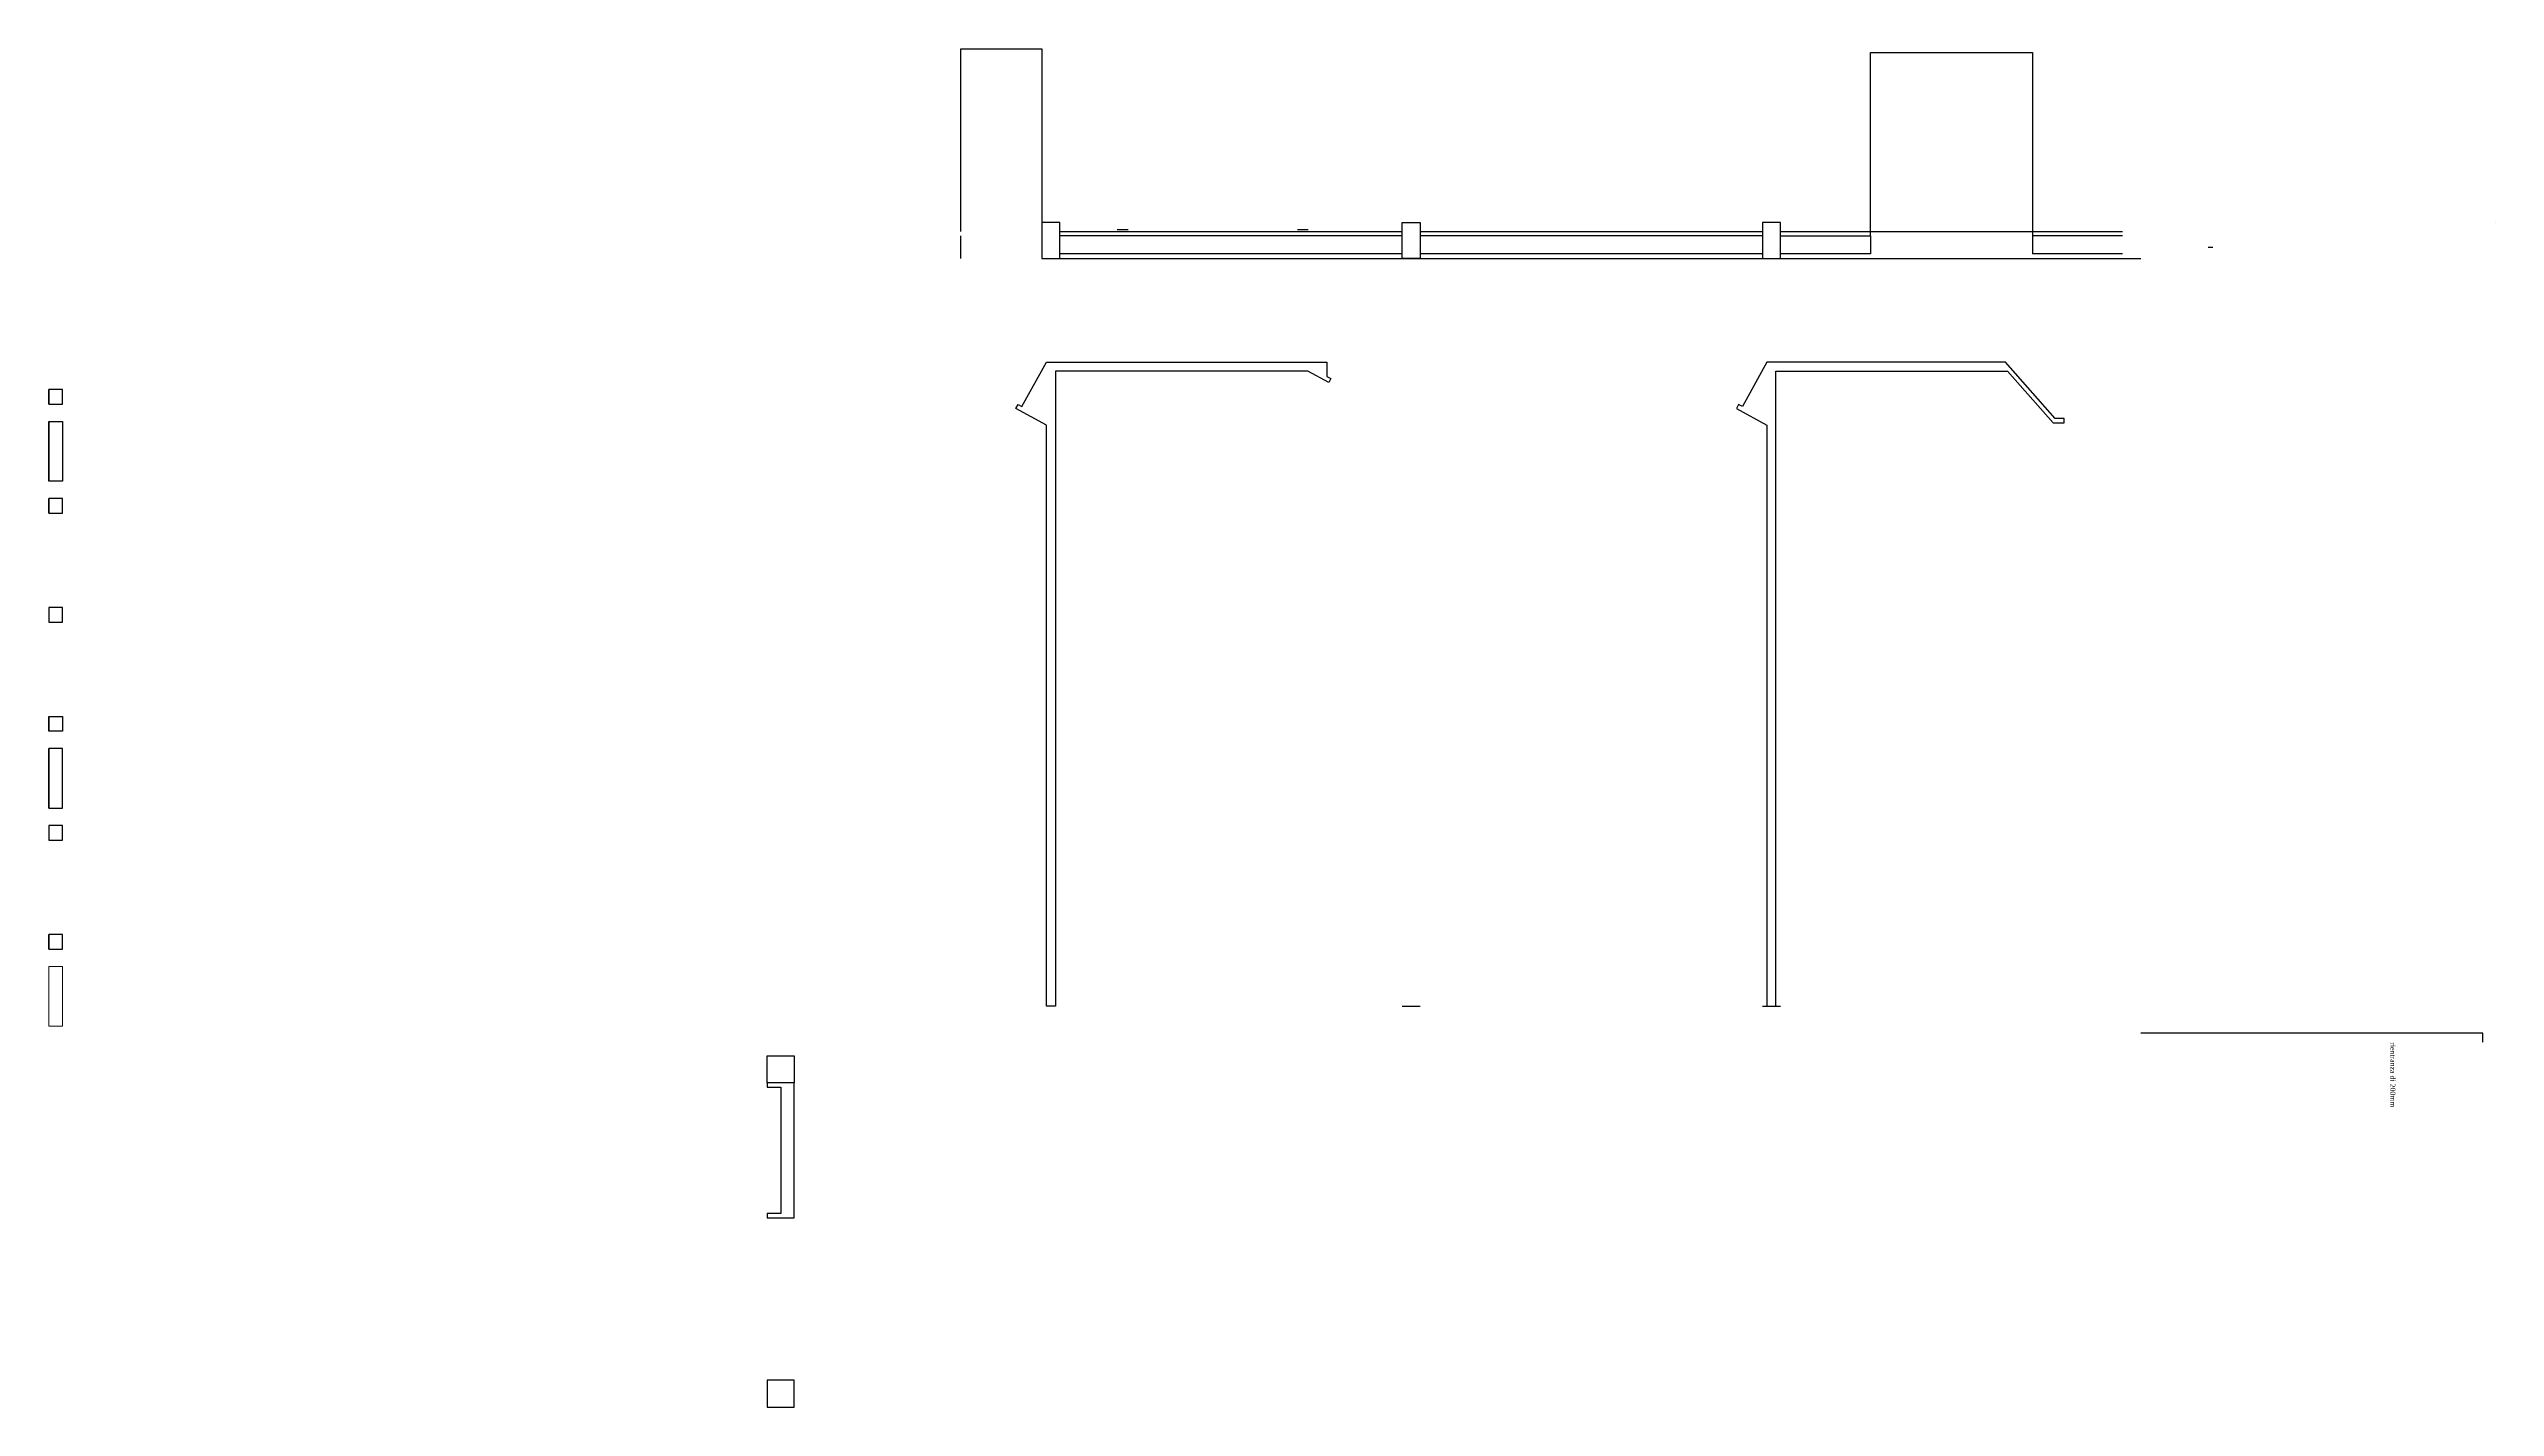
# Model space of a CAD drawing. Header units: millimetres. Extents: x 0 to 180329, y 0 to 340677.
# Drawn here: x 106938 to 161258, y 105537 to 135689 of the extents above; entities that cross this region are included whole.
import ezdxf
from ezdxf.lldxf.tags import DXFTag

# ---------------------------------------------------------------- set-up
doc = ezdxf.new("R2010")
doc.units = ezdxf.units.MM
doc.linetypes.add('CONTINUA', pattern=[0])
doc.layers.add('MURI', color=7, linetype='Continuous')
doc.styles.add('scritte', font='times.ttf')
tags = doc.linetypes.add('NASCOSTA2', pattern=[0.1875, 0.125, -0.0625]).pattern_tags.tags
tags[6:7] = [DXFTag(74, 4), DXFTag(75, 0), DXFTag(340, '0'), DXFTag(46, 0.0), DXFTag(50, 0.0), DXFTag(44, 0.0), DXFTag(45, 0.0)]
tags[4:5] = [DXFTag(74, 4), DXFTag(75, 0), DXFTag(340, '0'), DXFTag(46, 0.0), DXFTag(50, 0.0), DXFTag(44, 0.0), DXFTag(45, 0.0)]

msp = doc.modelspace()

# ---------------------------------------------------------------- linework, layer by layer
at = {"color": 8, "linetype": 'CONTINUA', "transparency": 33554687}
for p, q in [((127190, 131637), (127190, 135689)), ((127190, 135689), (128988, 135689)), ((128988, 135689), (128988, 131637)), ((147385, 131537), (147385, 135607)), ((147385, 135607), (150985, 135607)), ((150985, 135607), (150988, 131537)), ((130901, 131675), (130661, 131675)), ((134901, 131675), (134661, 131675)), ((145388, 131537), (147385, 131537)), ((150988, 131537), (150988, 131137))]:
    msp.add_line(p, q, dxfattribs=at)
at = {"transparency": 33554687}
for p, q in [((127188, 131037), (127188, 131537)), ((161258, 131837), (161258, 131839))]:
    msp.add_line(p, q, dxfattribs=at)
at = {"linetype": 'Continuous', "transparency": 33554687}
for p, q in [((129388, 131637), (136988, 131637)), ((137388, 131637), (144988, 131637)), ((145388, 131637), (152988, 131637)), ((129388, 131037), (144988, 131037)), ((145388, 131037), (153388, 131037)), ((123488, 112737), (122888, 112737)), ((122888, 112737), (122888, 112637)), ((122888, 112637), (123188, 112637)), ((123188, 112637), (123188, 109837)), ((123488, 109737), (123488, 112737)), ((123188, 109837), (122888, 109837)), ((122888, 109837), (122888, 109737)), ((122888, 109737), (123488, 109737))]:
    msp.add_line(p, q, dxfattribs=at)
at = {"linetype": 'NASCOSTA2', "transparency": 33554687}
for p, q in [((136988, 131537), (129388, 131537)), ((144988, 131537), (137388, 131537)), ((147388, 131537), (147388, 131137)), ((152988, 131537), (150985, 131537)), ((136988, 131137), (129388, 131137)), ((144988, 131137), (137388, 131137)), ((147385, 131137), (145388, 131137)), ((152988, 131137), (150985, 131137))]:
    msp.add_line(p, q, dxfattribs=at)
at = {"linetype": 'Continuous', "transparency": 33554687}
for points in [[(128988, 131837), (128988, 131037), (129388, 131037), (129388, 131837)], [(136988, 131037), (136988, 131837), (137388, 131837), (137388, 131037)], [(144988, 131837), (144988, 131037), (145388, 131037), (145388, 131837)], [(106938, 127801), (106938, 128131), (106938, 127801), (107238, 127801), (107238, 128131), (106938, 128131)], [(106938, 126091), (106938, 127421), (107238, 127421), (107238, 126091), (106938, 126091), (106938, 127421)], [(106938, 125381), (106938, 125711), (106938, 125381), (107238, 125381), (107238, 125711), (106938, 125711)], [(106938, 122961), (107238, 122961), (107238, 123291), (106938, 123291), (106938, 122961)], [(106938, 120541), (106938, 120871), (107238, 120871), (107238, 120541), (106938, 120541), (106938, 120871)], [(106938, 120161), (106938, 118831), (107238, 118831), (107238, 120161), (106938, 120161), (106938, 118831)], [(106938, 118121), (107238, 118121), (107238, 118451), (106938, 118451), (106938, 118121)], [(106938, 115701), (106938, 116031), (106938, 115701), (107238, 115701), (107238, 116031), (106938, 116031)], [(122888, 112737), (122888, 113337), (123488, 113337), (123488, 112737), (122888, 112737)], [(122888, 105537), (123488, 105537), (123488, 106137), (122888, 106137)]]:
    msp.add_lwpolyline(points, close=True, dxfattribs=at)
for points in [[(134894, 128537), (129288, 128537), (129288, 114437), (129088, 114437), (129088, 127337), (128410, 127708), (128458, 127795), (128546, 127747), (129088, 128737), (135318, 128737), (135318, 128419), (135406, 128371), (135358, 128284), (134894, 128537)], [(151688, 127487), (151488, 127487), (150388, 128737), (145088, 128737), (144546, 127747), (144458, 127795), (144410, 127708), (145088, 127337), (145088, 114437), (145288, 114437), (145288, 128537), (150430, 128537), (151442, 127387), (151688, 127387), (151688, 127487)], [(136988, 114437), (137388, 114437)], [(144988, 114437), (145388, 114437)]]:
    msp.add_lwpolyline(points, dxfattribs=at)
at = {"linetype": 'CONTINUA', "lineweight": 0, "transparency": 33554687}
msp.add_lwpolyline([(106938, 113991), (106938, 115321), (106938, 113991), (107238, 113991), (107238, 115321), (106938, 115321)], close=True, dxfattribs=at)
at = {"layer": 'MURI'}
for p, q in [((154888, 131287), (154988, 131287)), ((160988, 113837), (153388, 113837)), ((160988, 113637), (160988, 113837))]:
    msp.add_line(p, q, dxfattribs=at)

# ---------------------------------------------------------------- texts
at = {"layer": 'MURI', "style": 'scritte'}
msp.add_text('rientranza di 200mm', height=113.93, rotation=270, dxfattribs=at).set_placement((158930, 113637))

doc.saveas('drawing.dxf')
